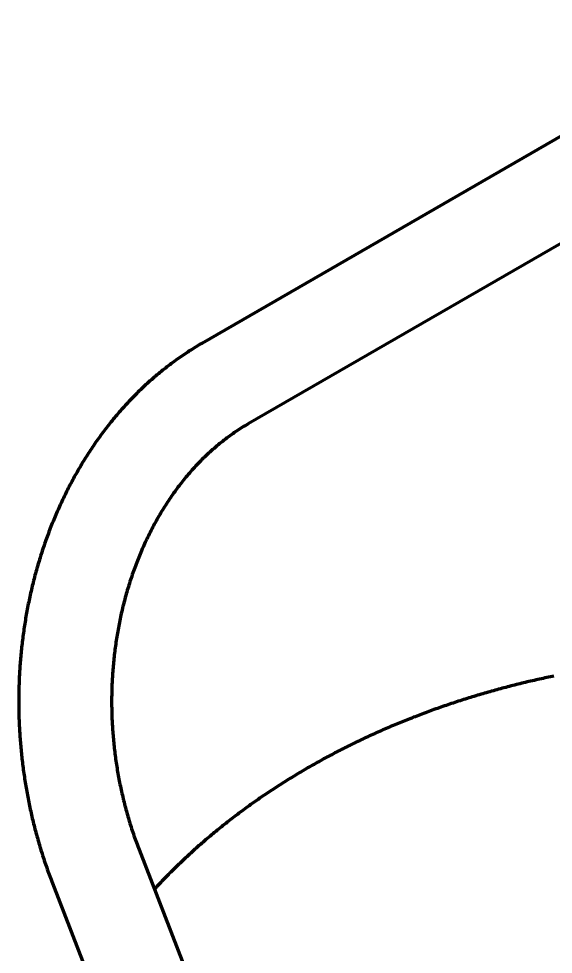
# Model space of a CAD drawing. Header units: millimetres. Extents: x 0 to 2382, y 0 to 420.
# Drawn here: x 307.16 to 321.77, y 147.11 to 172.69 of the extents above; entities that cross this region are included whole.
import ezdxf

# ---------------------------------------------------------------- set-up
doc = ezdxf.new("R2010")
doc.units = ezdxf.units.MM
doc.layers.add('01-VISIBLE', color=7, linetype='CONTINUOUS', lineweight=70)

msp = doc.modelspace()

# ---------------------------------------------------------------- linework, layer by layer
at = {"layer": '01-VISIBLE'}
for p, q in [((327.538, 172.691), (312.165, 163.815)), ((328.808, 170.491), (313.435, 161.616)), ((310.449, 149.98), (312.33, 145.132)), ((308.081, 149.061), (309.962, 144.213))]:
    msp.add_line(p, q, dxfattribs=at)
for points in [[(312.165, 163.815), (312.122, 163.79), (312.079, 163.765), (312.036, 163.739), (311.993, 163.713), (311.95, 163.687), (311.908, 163.66), (311.866, 163.634), (311.823, 163.607), (311.781, 163.579), (311.74, 163.552), (311.698, 163.524), (311.656, 163.496), (311.615, 163.468), (311.574, 163.439), (311.533, 163.411), (311.492, 163.382), (311.451, 163.353), (311.411, 163.323), (311.37, 163.293), (311.33, 163.263), (311.29, 163.233), (311.25, 163.203), (311.211, 163.172), (311.171, 163.141), (311.132, 163.11), (311.093, 163.079), (311.054, 163.048), (311.015, 163.016), (310.977, 162.984), (310.938, 162.952), (310.9, 162.919), (310.862, 162.887), (310.824, 162.854), (310.786, 162.821), (310.749, 162.788), (310.712, 162.754), (310.675, 162.721), (310.638, 162.687), (310.601, 162.653), (310.564, 162.618), (310.528, 162.584), (310.492, 162.549), (310.456, 162.514), (310.42, 162.479), (310.385, 162.444), (310.349, 162.409), (310.314, 162.373), (310.279, 162.337), (310.244, 162.301), (310.21, 162.265), (310.175, 162.229), (310.141, 162.192), (310.107, 162.155), (310.073, 162.118), (310.039, 162.081), (310.006, 162.044), (309.973, 162.007), (309.94, 161.969), (309.907, 161.931), (309.874, 161.893), (309.842, 161.855), (309.809, 161.817), (309.777, 161.778), (309.745, 161.74), (309.714, 161.701), (309.682, 161.662), (309.651, 161.623), (309.62, 161.584), (309.589, 161.544), (309.558, 161.505), (309.527, 161.465), (309.497, 161.425), (309.467, 161.385), (309.437, 161.345), (309.407, 161.305), (309.378, 161.264), (309.349, 161.224), (309.319, 161.183), (309.291, 161.142), (309.262, 161.101), (309.233, 161.06), (309.205, 161.018), (309.177, 160.977), (309.149, 160.935), (309.121, 160.894), (309.094, 160.852), (309.066, 160.81), (309.039, 160.768), (309.012, 160.726), (308.986, 160.683), (308.959, 160.641), (308.933, 160.598), (308.907, 160.555), (308.881, 160.512), (308.855, 160.47), (308.829, 160.426), (308.804, 160.383), (308.779, 160.34), (308.754, 160.296), (308.729, 160.253), (308.705, 160.209), (308.68, 160.165), (308.656, 160.122), (308.632, 160.078), (308.608, 160.033), (308.585, 159.989), (308.562, 159.945), (308.538, 159.901), (308.516, 159.856), (308.493, 159.811), (308.47, 159.767), (308.448, 159.722), (308.426, 159.677), (308.404, 159.632), (308.382, 159.587), (308.36, 159.542), (308.339, 159.496), (308.318, 159.451), (308.297, 159.405), (308.276, 159.36), (308.256, 159.314), (308.235, 159.268), (308.215, 159.223), (308.195, 159.177), (308.175, 159.131), (308.156, 159.085), (308.136, 159.038), (308.117, 158.992), (308.098, 158.946), (308.079, 158.899), (308.061, 158.853), (308.042, 158.806), (308.024, 158.76), (308.006, 158.713), (307.988, 158.666), (307.971, 158.619), (307.953, 158.572), (307.936, 158.525), (307.919, 158.478), (307.902, 158.431), (307.885, 158.384), (307.869, 158.336), (307.853, 158.289), (307.836, 158.242), (307.821, 158.194), (307.805, 158.147), (307.789, 158.099), (307.774, 158.051), (307.759, 158.003), (307.744, 157.956), (307.729, 157.908), (307.715, 157.86), (307.7, 157.812), (307.686, 157.764), (307.672, 157.716), (307.659, 157.668), (307.645, 157.619), (307.632, 157.571), (307.618, 157.523), (307.605, 157.474), (307.593, 157.426), (307.58, 157.377), (307.568, 157.329), (307.555, 157.28), (307.543, 157.232), (307.531, 157.183), (307.52, 157.134), (307.508, 157.086), (307.497, 157.037), (307.486, 156.988), (307.475, 156.939), (307.464, 156.89), (307.454, 156.841), (307.443, 156.792), (307.433, 156.743), (307.423, 156.694), (307.413, 156.645), (307.404, 156.596), (307.394, 156.547), (307.385, 156.497), (307.376, 156.448), (307.367, 156.399), (307.359, 156.35), (307.35, 156.3), (307.342, 156.251), (307.334, 156.201), (307.326, 156.152), (307.318, 156.102), (307.311, 156.053), (307.303, 156.003), (307.296, 155.954), (307.289, 155.904), (307.282, 155.855), (307.276, 155.805), (307.269, 155.755), (307.263, 155.706), (307.257, 155.656), (307.251, 155.606), (307.246, 155.556), (307.24, 155.506), (307.235, 155.457), (307.23, 155.407), (307.225, 155.357), (307.22, 155.307), (307.215, 155.257), (307.211, 155.207), (307.207, 155.157), (307.203, 155.108), (307.199, 155.058), (307.195, 155.008), (307.192, 154.958), (307.188, 154.908), (307.185, 154.858), (307.182, 154.808), (307.18, 154.758), (307.177, 154.708), (307.175, 154.658), (307.172, 154.608), (307.17, 154.558), (307.169, 154.508), (307.167, 154.457), (307.165, 154.407), (307.164, 154.357), (307.163, 154.307), (307.162, 154.257), (307.161, 154.207), (307.161, 154.157), (307.16, 154.107), (307.16, 154.057), (307.16, 154.007), (307.16, 153.957), (307.161, 153.907), (307.161, 153.857), (307.162, 153.806), (307.163, 153.756), (307.164, 153.706), (307.165, 153.656), (307.167, 153.606), (307.168, 153.556), (307.17, 153.506), (307.172, 153.456), (307.174, 153.406), (307.176, 153.356), (307.179, 153.306), (307.182, 153.256), (307.185, 153.206), (307.188, 153.156), (307.191, 153.106), (307.194, 153.056), (307.198, 153.006), (307.202, 152.956), (307.206, 152.906), (307.21, 152.856), (307.214, 152.806), (307.218, 152.756), (307.223, 152.706), (307.228, 152.657), (307.233, 152.607), (307.238, 152.557), (307.244, 152.507), (307.249, 152.457), (307.255, 152.408), (307.261, 152.358), (307.267, 152.308), (307.273, 152.259), (307.28, 152.209), (307.286, 152.159), (307.293, 152.11), (307.3, 152.06), (307.307, 152.01), (307.314, 151.961), (307.322, 151.911), (307.33, 151.862), (307.338, 151.812), (307.346, 151.763), (307.354, 151.714), (307.362, 151.664), (307.371, 151.615), (307.38, 151.566), (307.389, 151.516), (307.398, 151.467), (307.407, 151.418), (307.416, 151.369), (307.426, 151.319), (307.436, 151.27), (307.446, 151.221), (307.456, 151.172), (307.467, 151.123), (307.477, 151.074), (307.488, 151.025), (307.499, 150.976), (307.51, 150.928), (307.521, 150.879), (307.532, 150.83), (307.544, 150.781), (307.556, 150.733), (307.568, 150.684), (307.58, 150.635), (307.592, 150.587), (307.605, 150.538), (307.618, 150.49), (307.63, 150.441), (307.643, 150.393), (307.657, 150.345), (307.67, 150.297), (307.684, 150.248), (307.697, 150.2), (307.711, 150.152), (307.725, 150.104), (307.74, 150.056), (307.754, 150.008), (307.769, 149.96), (307.784, 149.912), (307.799, 149.865), (307.814, 149.817), (307.829, 149.769), (307.845, 149.722), (307.86, 149.674), (307.876, 149.626), (307.892, 149.579), (307.909, 149.532), (307.925, 149.484), (307.942, 149.437), (307.958, 149.39), (307.975, 149.343), (307.993, 149.296), (308.01, 149.249), (308.027, 149.202), (308.045, 149.155), (308.063, 149.108), (308.081, 149.061)], [(313.435, 161.616), (313.392, 161.59), (313.349, 161.565), (313.306, 161.539), (313.264, 161.512), (313.221, 161.486), (313.179, 161.459), (313.137, 161.431), (313.096, 161.403), (313.054, 161.375), (313.013, 161.346), (312.972, 161.318), (312.931, 161.288), (312.891, 161.259), (312.851, 161.229), (312.811, 161.199), (312.771, 161.168), (312.732, 161.137), (312.692, 161.106), (312.653, 161.074), (312.615, 161.043), (312.576, 161.01), (312.538, 160.978), (312.5, 160.945), (312.462, 160.912), (312.425, 160.879), (312.388, 160.845), (312.351, 160.811), (312.314, 160.777), (312.278, 160.743), (312.242, 160.708), (312.206, 160.673), (312.17, 160.638), (312.135, 160.602), (312.1, 160.566), (312.065, 160.53), (312.031, 160.494), (311.996, 160.457), (311.962, 160.421), (311.929, 160.384), (311.895, 160.346), (311.862, 160.309), (311.829, 160.271), (311.796, 160.233), (311.764, 160.195), (311.732, 160.156), (311.7, 160.118), (311.668, 160.079), (311.637, 160.04), (311.606, 160), (311.575, 159.961), (311.544, 159.921), (311.514, 159.881), (311.484, 159.841), (311.454, 159.801), (311.425, 159.76), (311.396, 159.72), (311.367, 159.679), (311.338, 159.638), (311.31, 159.596), (311.281, 159.555), (311.254, 159.513), (311.226, 159.471), (311.199, 159.43), (311.171, 159.387), (311.145, 159.345), (311.118, 159.303), (311.092, 159.26), (311.066, 159.217), (311.04, 159.174), (311.014, 159.131), (310.989, 159.088), (310.964, 159.044), (310.939, 159.001), (310.915, 158.957), (310.89, 158.913), (310.866, 158.869), (310.843, 158.825), (310.819, 158.781), (310.796, 158.736), (310.773, 158.692), (310.75, 158.647), (310.728, 158.602), (310.706, 158.557), (310.684, 158.512), (310.662, 158.467), (310.641, 158.422), (310.62, 158.377), (310.599, 158.331), (310.578, 158.285), (310.558, 158.24), (310.537, 158.194), (310.517, 158.148), (310.498, 158.102), (310.478, 158.055), (310.459, 158.009), (310.44, 157.963), (310.422, 157.916), (310.403, 157.87), (310.385, 157.823), (310.367, 157.776), (310.35, 157.729), (310.332, 157.682), (310.315, 157.635), (310.298, 157.588), (310.281, 157.541), (310.265, 157.493), (310.249, 157.446), (310.233, 157.398), (310.217, 157.351), (310.202, 157.303), (310.186, 157.255), (310.171, 157.208), (310.157, 157.16), (310.142, 157.112), (310.128, 157.064), (310.114, 157.016), (310.1, 156.967), (310.087, 156.919), (310.073, 156.871), (310.06, 156.822), (310.048, 156.774), (310.035, 156.725), (310.023, 156.677), (310.011, 156.628), (309.999, 156.58), (309.987, 156.531), (309.976, 156.482), (309.965, 156.433), (309.954, 156.384), (309.943, 156.335), (309.933, 156.286), (309.922, 156.237), (309.912, 156.188), (309.903, 156.139), (309.893, 156.09), (309.884, 156.041), (309.875, 155.991), (309.866, 155.942), (309.857, 155.893), (309.849, 155.843), (309.841, 155.794), (309.833, 155.744), (309.825, 155.695), (309.818, 155.645), (309.811, 155.596), (309.804, 155.546), (309.797, 155.496), (309.791, 155.447), (309.784, 155.397), (309.778, 155.347), (309.772, 155.297), (309.767, 155.248), (309.761, 155.198), (309.756, 155.148), (309.751, 155.098), (309.747, 155.048), (309.742, 154.998), (309.738, 154.948), (309.734, 154.898), (309.73, 154.848), (309.727, 154.798), (309.723, 154.748), (309.72, 154.698), (309.717, 154.648), (309.715, 154.598), (309.712, 154.548), (309.71, 154.498), (309.708, 154.448), (309.706, 154.398), (309.705, 154.348), (309.703, 154.298), (309.702, 154.248), (309.702, 154.198), (309.701, 154.148), (309.7, 154.097), (309.7, 154.047), (309.7, 153.997), (309.701, 153.947), (309.701, 153.897), (309.702, 153.847), (309.703, 153.797), (309.704, 153.747), (309.705, 153.697), (309.707, 153.646), (309.708, 153.596), (309.71, 153.546), (309.713, 153.496), (309.715, 153.446), (309.718, 153.396), (309.721, 153.346), (309.724, 153.296), (309.727, 153.246), (309.731, 153.196), (309.734, 153.146), (309.738, 153.096), (309.743, 153.046), (309.747, 152.996), (309.752, 152.946), (309.757, 152.897), (309.762, 152.847), (309.767, 152.797), (309.772, 152.747), (309.778, 152.697), (309.784, 152.648), (309.79, 152.598), (309.797, 152.548), (309.803, 152.498), (309.81, 152.449), (309.817, 152.399), (309.825, 152.35), (309.832, 152.3), (309.84, 152.251), (309.848, 152.201), (309.856, 152.152), (309.864, 152.102), (309.873, 152.053), (309.882, 152.004), (309.891, 151.954), (309.9, 151.905), (309.909, 151.856), (309.919, 151.807), (309.929, 151.758), (309.939, 151.708), (309.949, 151.659), (309.96, 151.61), (309.971, 151.561), (309.982, 151.513), (309.993, 151.464), (310.004, 151.415), (310.016, 151.366), (310.028, 151.318), (310.04, 151.269), (310.052, 151.22), (310.065, 151.172), (310.077, 151.123), (310.09, 151.075), (310.103, 151.027), (310.117, 150.978), (310.13, 150.93), (310.144, 150.882), (310.158, 150.834), (310.173, 150.786), (310.187, 150.738), (310.202, 150.69), (310.217, 150.642), (310.232, 150.594), (310.247, 150.547), (310.263, 150.499), (310.279, 150.451), (310.295, 150.404), (310.311, 150.357), (310.327, 150.309), (310.344, 150.262), (310.361, 150.215), (310.378, 150.168), (310.395, 150.121), (310.413, 150.074), (310.431, 150.027), (310.449, 149.98)], [(321.791, 154.72), (321.742, 154.71), (321.693, 154.699), (321.644, 154.689), (321.595, 154.679), (321.546, 154.668), (321.497, 154.658), (321.448, 154.647), (321.399, 154.636), (321.35, 154.625), (321.301, 154.614), (321.253, 154.603), (321.204, 154.592), (321.155, 154.581), (321.106, 154.569), (321.057, 154.558), (321.009, 154.546), (320.96, 154.535), (320.911, 154.523), (320.862, 154.511), (320.814, 154.499), (320.765, 154.487), (320.717, 154.474), (320.668, 154.462), (320.619, 154.45), (320.571, 154.437), (320.522, 154.425), (320.474, 154.412), (320.425, 154.399), (320.377, 154.386), (320.329, 154.373), (320.28, 154.36), (320.232, 154.347), (320.184, 154.334), (320.135, 154.32), (320.087, 154.307), (320.039, 154.293), (319.991, 154.279), (319.943, 154.265), (319.894, 154.251), (319.846, 154.237), (319.798, 154.223), (319.75, 154.209), (319.702, 154.195), (319.654, 154.18), (319.606, 154.166), (319.558, 154.151), (319.51, 154.136), (319.463, 154.121), (319.415, 154.107), (319.367, 154.091), (319.319, 154.076), (319.271, 154.061), (319.224, 154.046), (319.176, 154.03), (319.128, 154.015), (319.081, 153.999), (319.033, 153.983), (318.986, 153.967), (318.938, 153.951), (318.891, 153.935), (318.843, 153.919), (318.796, 153.903), (318.749, 153.886), (318.701, 153.87), (318.654, 153.853), (318.607, 153.836), (318.56, 153.82), (318.512, 153.803), (318.465, 153.786), (318.418, 153.769), (318.371, 153.751), (318.324, 153.734), (318.277, 153.717), (318.23, 153.699), (318.183, 153.681), (318.136, 153.664), (318.09, 153.646), (318.043, 153.628), (317.996, 153.61), (317.949, 153.592), (317.903, 153.573), (317.856, 153.555), (317.809, 153.536), (317.763, 153.518), (317.716, 153.499), (317.67, 153.48), (317.624, 153.461), (317.577, 153.442), (317.531, 153.423), (317.485, 153.404), (317.438, 153.385), (317.392, 153.365), (317.346, 153.346), (317.3, 153.326), (317.254, 153.306), (317.208, 153.287), (317.162, 153.267), (317.116, 153.246), (317.07, 153.226), (317.024, 153.206), (316.979, 153.186), (316.933, 153.165), (316.887, 153.145), (316.841, 153.124), (316.796, 153.103), (316.75, 153.082), (316.705, 153.061), (316.659, 153.04), (316.614, 153.019), (316.569, 152.997), (316.523, 152.976), (316.478, 152.954), (316.433, 152.933), (316.388, 152.911), (316.343, 152.889), (316.298, 152.867), (316.253, 152.845), (316.208, 152.823), (316.163, 152.8), (316.118, 152.778), (316.073, 152.755), (316.029, 152.733), (315.984, 152.71), (315.939, 152.687), (315.895, 152.664), (315.85, 152.641), (315.806, 152.618), (315.762, 152.595), (315.717, 152.571), (315.673, 152.548), (315.629, 152.524), (315.585, 152.501), (315.541, 152.477), (315.496, 152.453), (315.453, 152.429), (315.409, 152.405), (315.365, 152.38), (315.321, 152.356), (315.277, 152.332), (315.234, 152.307), (315.19, 152.282), (315.146, 152.257), (315.103, 152.233), (315.059, 152.208), (315.016, 152.182), (314.973, 152.157), (314.93, 152.132), (314.886, 152.106), (314.843, 152.081), (314.8, 152.055), (314.757, 152.029), (314.714, 152.004), (314.672, 151.978), (314.629, 151.951), (314.586, 151.925), (314.543, 151.899), (314.501, 151.872), (314.458, 151.846), (314.416, 151.819), (314.374, 151.792), (314.331, 151.766), (314.289, 151.739), (314.247, 151.712), (314.205, 151.684), (314.163, 151.657), (314.121, 151.63), (314.079, 151.602), (314.037, 151.574), (313.995, 151.547), (313.954, 151.519), (313.912, 151.491), (313.871, 151.463), (313.829, 151.434), (313.788, 151.406), (313.747, 151.378), (313.705, 151.349), (313.664, 151.321), (313.623, 151.292), (313.582, 151.263), (313.541, 151.234), (313.501, 151.205), (313.46, 151.176), (313.419, 151.146), (313.379, 151.117), (313.338, 151.087), (313.298, 151.058), (313.257, 151.028), (313.217, 150.998), (313.177, 150.968), (313.137, 150.938), (313.097, 150.908), (313.057, 150.878), (313.017, 150.847), (312.977, 150.817), (312.938, 150.786), (312.898, 150.755), (312.859, 150.724), (312.819, 150.693), (312.78, 150.662), (312.741, 150.631), (312.702, 150.6), (312.663, 150.568), (312.624, 150.537), (312.585, 150.505), (312.546, 150.474), (312.507, 150.442), (312.469, 150.41), (312.43, 150.378), (312.392, 150.345), (312.354, 150.313), (312.315, 150.281), (312.277, 150.248), (312.239, 150.216), (312.201, 150.183), (312.164, 150.15), (312.126, 150.117), (312.088, 150.084), (312.051, 150.051), (312.013, 150.017), (311.976, 149.984), (311.939, 149.95), (311.901, 149.917), (311.864, 149.883), (311.827, 149.849), (311.791, 149.815), (311.754, 149.781), (311.717, 149.747), (311.681, 149.713), (311.644, 149.678), (311.608, 149.644), (311.572, 149.609), (311.536, 149.574), (311.5, 149.539), (311.464, 149.504), (311.428, 149.469), (311.392, 149.434), (311.357, 149.399), (311.321, 149.363), (311.286, 149.328), (311.251, 149.292), (311.216, 149.256), (311.181, 149.221), (311.146, 149.185), (311.111, 149.149), (311.076, 149.112), (311.042, 149.076), (311.007, 149.04), (310.973, 149.003), (310.939, 148.967), (310.905, 148.93), (310.871, 148.893)]]:
    msp.add_lwpolyline(points, dxfattribs=at)

doc.saveas('drawing.dxf')
